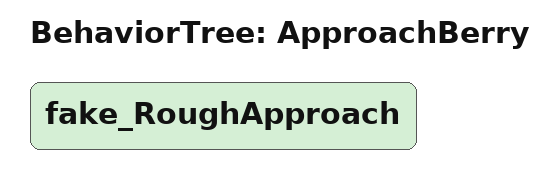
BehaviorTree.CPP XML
<root BTCPP_format="4">
  <BehaviorTree ID="ApproachBerry">
    <fake_RoughApproach/>
  </BehaviorTree>
</root>
